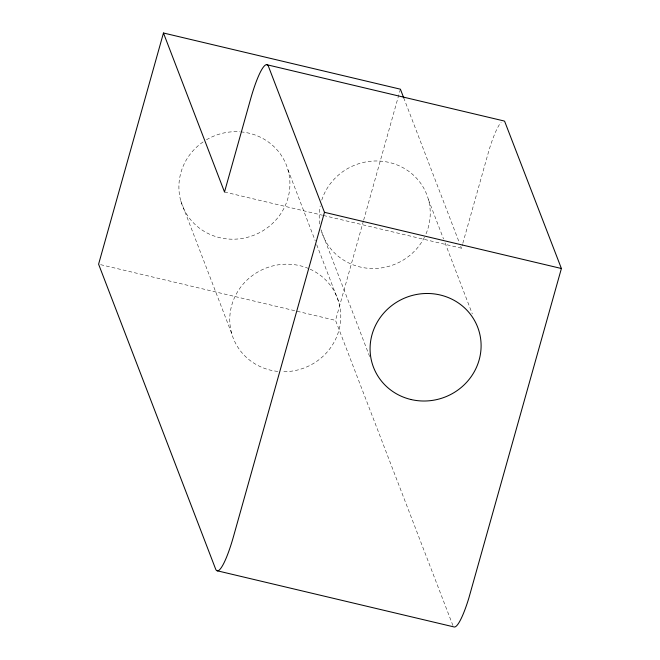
<?xml version="1.0" encoding="UTF-8"?>
<svg xmlns="http://www.w3.org/2000/svg" width="660" height="660" viewBox="0 0 660 660"><rect width="100%" height="100%" fill="white"/><g stroke="black" fill="none" stroke-linecap="round" stroke-linejoin="round"><path stroke-width="0.49" stroke-dasharray="3.3 2.47" d="M452.925 625.523L335.527 320.372L363.371 221.149M363.652 220.16L400.405 89.191M323.483 215.482L461.439 248.201L462.553 244.266M462.825 243.284L489.126 149.804A49.393 8.242 -76.7 0 1 501.171 122.306M224.507 192.011L322.484 215.242M100.592 264.66L335.527 320.372M403.714 97.812L459.236 242.451M460.705 246.287L461.439 248.201M428.431 199.617L443.545 238.986M445.013 242.822L472.296 313.879M369.674 356.614L321.024 229.87A55.811 53.46 -21 0 0 369.748 268.405A55.811 53.46 -21 0 0 425.056 236.024M287.974 169.818L315.249 240.875M316.726 244.712L338.844 302.329M180.84 201.052L231.709 333.564M240.941 131.885A55.811 53.46 -21 0 1 285.343 205.392A55.811 53.46 -21 0 1 198.643 227.543A55.811 53.46 -21 0 1 203.998 141.322M206.456 139.78A55.811 53.46 -21 0 1 239.976 131.802M321.758 200.112A55.811 53.46 -21 0 1 394.317 163.903A55.811 53.46 -21 0 1 425.486 235.092M319.786 224.004A55.811 53.46 -21 0 1 320.232 205.969M310.101 269.181A55.811 53.46 -21 0 1 338.861 330.503A55.811 53.46 -21 0 1 281.647 371.679M277.769 371.407A55.811 53.46 -21 0 1 232.081 304.046A55.811 53.46 -21 0 1 309.169 268.768"/><path stroke-width="0.99" d="M163.465 33L98.596 264.182L215.589 568.961A49.393 8.242 -76.7 0 0 233.648 535.969L324.472 212.314L268.521 66.553A49.393 8.242 -76.7 0 0 250.462 99.536L224.507 192.011L163.465 33L400.405 89.191L403.714 97.812M266.764 64.697L503.695 120.887A49.393 8.242 -76.7 0 1 504.677 121.407L561.404 268.504L468.847 598.084A49.393 8.242 -76.7 0 1 454.278 627L217.346 570.809M324.472 212.314L561.404 268.504M410.933 399.498A55.811 53.46 -21 0 0 479.292 332.12A55.811 53.46 -21 0 0 386.554 310.126A55.811 53.46 -21 0 0 410.933 399.498"/></g></svg>
